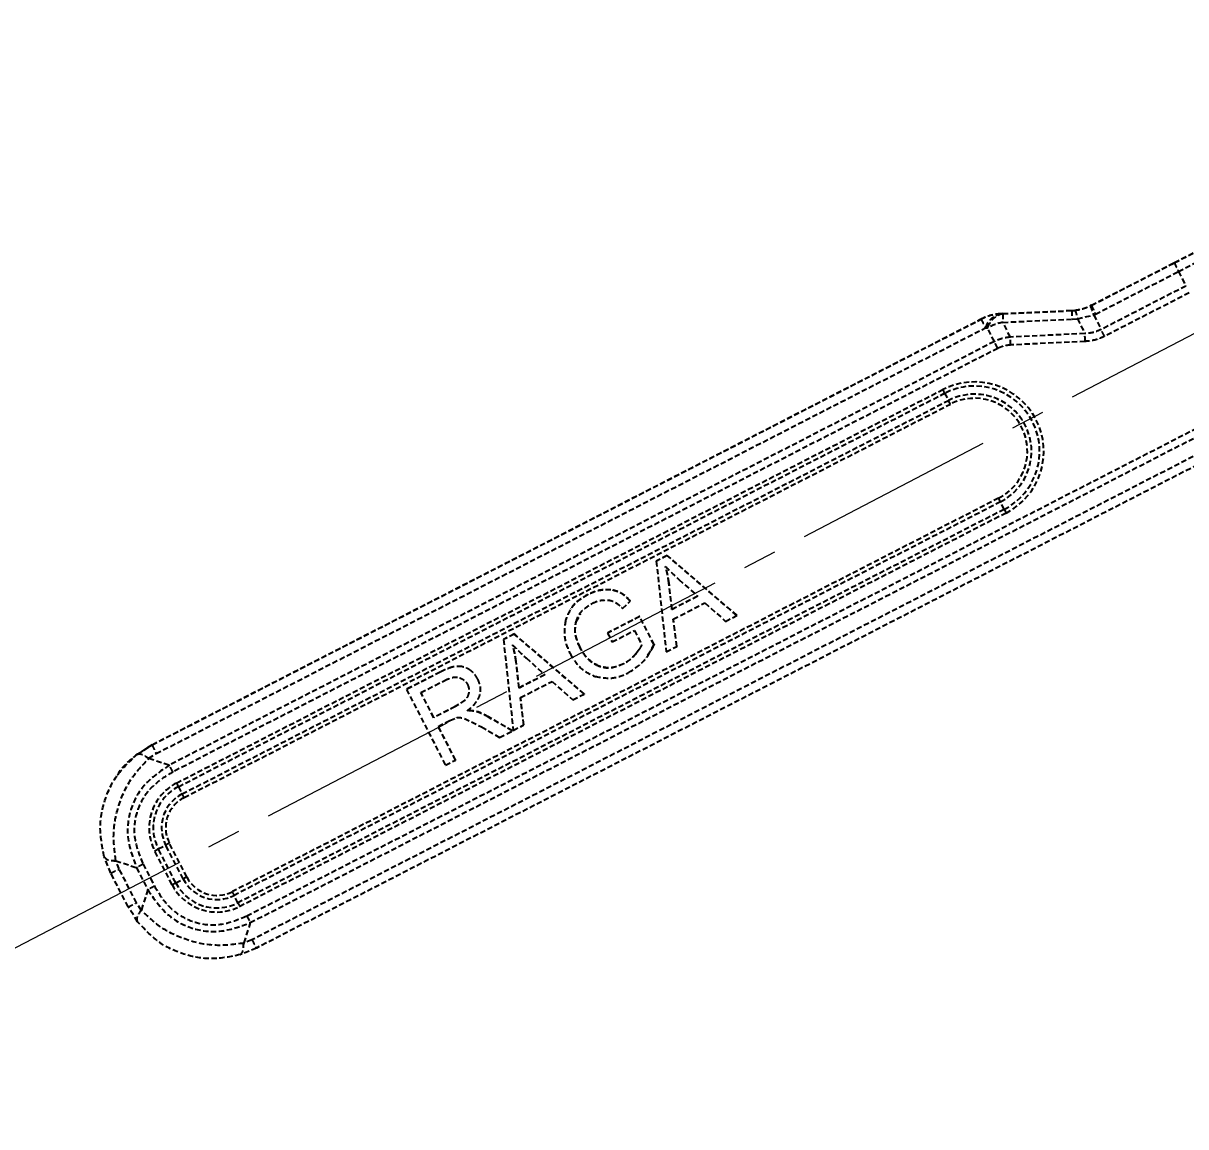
# Model space of a CAD drawing. Header units: millimetres. Extents: x 2371 to 4515, y 843 to 2359.
# Drawn here: x 4113.1 to 4223.1, y 1223.7 to 1328.1 of the extents above; entities that cross this region are included whole.
import ezdxf

# ---------------------------------------------------------------- set-up
doc = ezdxf.new("R2010")
doc.units = ezdxf.units.MM
doc.linetypes.add('CENTER2', pattern=[28.575, 19.05, -3.175, 3.175, -3.175])
doc.linetypes.add('DASHED', pattern=[0.75, 0.5, -0.25])
doc.layers.add('单点划线', color=1, linetype='CENTER2', lineweight=13)
doc.layers.add('标注', color=3, linetype='Continuous', lineweight=13)
doc.styles.add('SLDTEXTSTYLE1', font='txt.shx', dxfattribs={"width": 0.7, "bigfont": 'gbcbig.shx'})
doc.dimstyles.new('SLDDIMSTYLE12$2', dxfattribs={"dimtxt": 12, "dimasz": 10, "dimexe": 0, "dimexo": 0.0625, "dimgap": 0.875, "dimtad": 1, "dimdec": 1, "dimlfac": 1.8, "dimrnd": 1e-09, "dimzin": 12, "dimdsep": 46, "dimtxsty": 'SLDTEXTSTYLE1', "dimcen": 0.09, "dimdle": 8.16, "dimclrd": 3, "dimclre": 3, "dimadec": 0, "dimazin": 3, "dimtfac": 1, "dimtdec": 1, "dimtofl": 0, "dimtmove": 0, "dimatfit": 3, "dimfxl": 0, "dimfrac": 2, "dimtolj": 1, "dimlwd": 5, "dimlwe": 5, "dimarcsym": 0})

# ---------------------------------------------------------------- blocks, each defined once
blk = doc.blocks.new('*D63')
at = {"layer": 'Defpoints', "color": 0, "transparency": 16777216}
for p in [(4061.83, 1414.47), (4062.96, 1349.61), (4305.24, 1341.16), (4305.24, 1341.16), (4079.95, 1223.74)]:
    blk.add_point(p, dxfattribs=at)
at = {"layer": '标注', "color": 3, "linetype": 'Continuous', "lineweight": 5, "transparency": 16777216}
blk.add_arc((4305.24, 1341.16), 242.43, 165.602, 205.1646, dxfattribs=at)
at = {"layer": '标注', "color": 3, "transparency": 16777216}
for points in [[(4068.82, 1401.89), (4072.04, 1400.99), (4073.12, 1411.07)], [(4087.32, 1238.81), (4084.33, 1237.34), (4090.26, 1229.11)]]:
    blk.add_solid(points, dxfattribs=at)
at = {"layer": '标注', "color": 0, "transparency": 16777216, "insert": (4069.73, 1318.97), "char_height": 10, "attachment_point": 5, "rotation": 275.3833, "style": 'SLDTEXTSTYLE1'}
blk.add_mtext('\\A1;60%%D', dxfattribs=at)

msp = doc.modelspace()

# ---------------------------------------------------------------- linework, layer by layer
at = {"color": 7, "linetype": 'DASHED', "lineweight": 25}
for p, q in [((4214.142, 1301.406), (4221.985, 1305.433)), ((4214.156, 1301.426), (4221.999, 1305.453)), ((4214.537, 1300.583), (4222.38, 1304.61)), ((4222.38, 1304.61), (4223.067, 1303.232)), ((4223.067, 1303.232), (4215.062, 1299.122)), ((4223.394, 1302.589), (4215.389, 1298.478)), ((4205.76, 1300.625), (4205.559, 1300.614)), ((4205.565, 1300.595), (4205.579, 1300.615)), ((4205.565, 1300.595), (4205.764, 1300.604)), ((4205.579, 1300.615), (4205.78, 1300.625)), ((4205.764, 1300.604), (4212.299, 1300.913)), ((4205.78, 1300.625), (4212.314, 1300.935)), ((4212.299, 1300.913), (4212.314, 1300.935)), ((4212.314, 1300.935), (4212.567, 1300.954)), ((4212.827, 1300.148), (4214.375, 1300.502)), ((4214.156, 1301.427), (4214.074, 1301.385)), ((4214.074, 1301.386), (4214.156, 1301.426)), ((4214.142, 1301.406), (4214.156, 1301.426)), ((4214.375, 1300.502), (4214.537, 1300.583)), ((4214.375, 1300.502), (4215.062, 1299.122)), ((4125.325, 1259.847), (4203.723, 1300.103)), ((4125.338, 1259.867), (4203.737, 1300.123)), ((4125.721, 1259.024), (4204.119, 1299.28)), ((4203.723, 1300.103), (4203.737, 1300.123)), ((4204.119, 1299.28), (4204.318, 1299.289)), ((4204.968, 1297.985), (4204.318, 1299.289)), ((4205.787, 1299.8), (4212.321, 1300.11)), ((4206.481, 1298.408), (4205.787, 1299.8)), ((4212.321, 1300.11), (4212.827, 1300.148)), ((4212.827, 1300.148), (4213.527, 1298.743)), ((4213.527, 1298.743), (4206.481, 1298.408)), ((4204.968, 1297.985), (4126.967, 1257.934)), ((4205.294, 1297.342), (4127.294, 1257.29)), ((4213.56, 1297.997), (4206.514, 1297.663)), ((4127.632, 1256.238), (4200.085, 1293.441)), ((4127.812, 1255.893), (4200.265, 1293.097)), ((4200.265, 1293.097), (4200.629, 1292.415)), ((4128.175, 1255.211), (4200.629, 1292.415)), ((4128.355, 1254.866), (4200.808, 1292.07)), ((4134.284, 1243.68), (4228.739, 1292.181)), ((4134.614, 1243.042), (4229.07, 1291.543)), ((4229.781, 1290.2), (4134.765, 1241.411)), ((4230.207, 1289.421), (4135.192, 1240.633)), ((4205.377, 1283.173), (4132.924, 1245.969)), ((4205.554, 1282.824), (4133.1, 1245.621)), ((4205.902, 1282.119), (4205.554, 1282.824)), ((4205.902, 1282.119), (4133.449, 1244.916)), ((4206.079, 1281.771), (4133.625, 1244.568)), ((4174.027, 1277.745), (4173.006, 1277.221)), ((4174.037, 1277.76), (4173.016, 1277.236)), ((4174.037, 1277.76), (4174.027, 1277.745)), ((4180.628, 1272.08), (4174.027, 1277.745)), ((4180.638, 1272.095), (4174.037, 1277.76)), ((4173.016, 1277.236), (4173.006, 1277.221)), ((4173.006, 1277.221), (4173.936, 1268.643)), ((4174.208, 1275.169), (4174.197, 1275.154)), ((4174.485, 1272.647), (4174.197, 1275.154)), ((4174.495, 1272.662), (4174.208, 1275.169)), ((4175.149, 1275.488), (4176.917, 1273.896)), ((4166.538, 1274.058), (4166.527, 1274.043)), ((4168.718, 1274.521), (4168.708, 1274.506)), ((4169.81, 1272.747), (4170.547, 1273.428)), ((4170.557, 1273.443), (4170.547, 1273.428)), ((4176.917, 1273.896), (4174.485, 1272.647)), ((4176.91, 1273.902), (4174.495, 1272.662)), ((4174.612, 1271.738), (4177.602, 1273.273)), ((4177.602, 1273.273), (4179.558, 1271.53)), ((4164.914, 1272.706), (4164.903, 1272.691)), ((4165.429, 1271.502), (4165.85, 1272.238)), ((4171.429, 1271.974), (4168.401, 1270.418)), ((4171.44, 1271.989), (4168.411, 1270.434)), ((4171.44, 1271.989), (4171.429, 1271.974)), ((4172.792, 1269.321), (4171.429, 1271.974)), ((4172.802, 1269.336), (4171.44, 1271.989)), ((4174.495, 1272.662), (4174.485, 1272.647)), ((4179.558, 1271.53), (4180.628, 1272.08)), ((4180.638, 1272.095), (4180.628, 1272.08)), ((4165.429, 1271.502), (4165.418, 1271.487)), ((4174.937, 1269.158), (4174.612, 1271.738)), ((4174.948, 1269.173), (4174.624, 1271.743)), ((4159.573, 1270.324), (4158.552, 1269.8)), ((4158.563, 1269.815), (4158.552, 1269.8)), ((4158.552, 1269.8), (4159.482, 1261.222)), ((4159.584, 1270.339), (4158.563, 1269.815)), ((4159.584, 1270.339), (4159.573, 1270.324)), ((4166.174, 1264.658), (4159.573, 1270.324)), ((4166.185, 1264.673), (4159.584, 1270.339)), ((4168.411, 1270.434), (4168.401, 1270.418)), ((4168.401, 1270.418), (4168.832, 1269.578)), ((4168.832, 1269.578), (4170.933, 1270.657)), ((4170.933, 1270.657), (4171.62, 1269.318)), ((4165.808, 1269.048), (4165.798, 1269.033)), ((4171.094, 1268.49), (4171.084, 1268.475)), ((4171.379, 1268.88), (4171.094, 1268.49)), ((4172.188, 1268.33), (4172.802, 1269.336)), ((4172.802, 1269.336), (4172.792, 1269.321)), ((4173.936, 1268.643), (4174.937, 1269.158)), ((4174.948, 1269.173), (4174.937, 1269.158)), ((4159.754, 1267.747), (4159.744, 1267.732)), ((4160.031, 1265.226), (4159.744, 1267.732)), ((4160.041, 1265.241), (4159.754, 1267.747)), ((4160.695, 1268.067), (4162.464, 1266.475)), ((4169.931, 1267.523), (4169.921, 1267.507)), ((4172.219, 1268.289), (4172.229, 1268.305)), ((4152.562, 1266.717), (4149.391, 1265.089)), ((4152.572, 1266.732), (4149.402, 1265.104)), ((4152.572, 1266.732), (4152.562, 1266.717)), ((4153.753, 1267.221), (4153.742, 1267.206)), ((4162.464, 1266.475), (4160.031, 1265.226)), ((4162.457, 1266.481), (4160.041, 1265.241)), ((4167.597, 1267.279), (4167.587, 1267.264)), ((4150.743, 1264.79), (4153.005, 1265.951)), ((4160.041, 1265.241), (4160.031, 1265.226)), ((4160.159, 1264.316), (4163.148, 1265.851)), ((4163.148, 1265.851), (4165.105, 1264.109)), ((4149.402, 1265.104), (4149.391, 1265.089)), ((4149.391, 1265.089), (4153.071, 1257.924)), ((4151.96, 1262.421), (4150.743, 1264.79)), ((4151.97, 1262.436), (4150.757, 1264.797)), ((4154.917, 1264.079), (4154.001, 1263.469)), ((4160.484, 1261.736), (4160.159, 1264.316)), ((4160.494, 1261.751), (4160.17, 1264.322)), ((4165.105, 1264.109), (4166.174, 1264.658)), ((4166.185, 1264.673), (4166.174, 1264.658)), ((4154.001, 1263.469), (4151.96, 1262.421)), ((4154.012, 1263.484), (4151.97, 1262.436)), ((4154.012, 1263.484), (4154.001, 1263.469)), ((4156.031, 1263.971), (4156.042, 1263.986)), ((4151.97, 1262.436), (4151.96, 1262.421)), ((4152.383, 1261.595), (4153.487, 1262.162)), ((4153.487, 1262.162), (4154.131, 1262.422)), ((4154.858, 1262.351), (4156.475, 1261.56)), ((4157.139, 1262.491), (4157.128, 1262.476)), ((4159.382, 1261.164), (4157.128, 1262.476)), ((4159.393, 1261.179), (4157.139, 1262.491)), ((4154.019, 1258.41), (4152.383, 1261.595)), ((4154.029, 1258.425), (4152.398, 1261.602)), ((4156.475, 1261.56), (4158.19, 1260.552)), ((4158.19, 1260.552), (4159.382, 1261.164)), ((4159.393, 1261.179), (4159.382, 1261.164)), ((4159.482, 1261.222), (4160.484, 1261.736)), ((4160.494, 1261.751), (4160.484, 1261.736)), ((4123.927, 1258.958), (4125.325, 1259.847)), ((4125.338, 1259.867), (4123.943, 1258.98)), ((4125.338, 1259.867), (4125.325, 1259.847)), ((4125.021, 1258.579), (4125.721, 1259.024)), ((4125.021, 1258.579), (4126.967, 1257.934)), ((4153.071, 1257.924), (4154.019, 1258.41)), ((4154.029, 1258.425), (4154.019, 1258.41)), ((4122.051, 1256.985), (4122.032, 1256.958)), ((4127.812, 1255.893), (4128.175, 1255.211)), ((4127.217, 1246.628), (4125.572, 1249.83)), ((4125.92, 1250.01), (4126.622, 1250.377)), ((4127.565, 1246.807), (4125.92, 1250.01)), ((4128.266, 1247.175), (4126.622, 1250.377)), ((4128.614, 1247.355), (4126.97, 1250.557)), ((4121.43, 1247.73), (4120.812, 1249.265)), ((4121.906, 1248.886), (4123.852, 1248.24)), ((4122.215, 1248.119), (4121.906, 1248.886)), ((4123.074, 1244.528), (4121.43, 1247.73)), ((4123.859, 1244.916), (4122.215, 1248.119)), ((4123.852, 1248.24), (4124.921, 1246.159)), ((4124.49, 1248.566), (4125.559, 1246.484)), ((4127.565, 1246.807), (4128.266, 1247.175)), ((4124.921, 1246.159), (4124.303, 1244.217)), ((4133.449, 1244.916), (4133.1, 1245.621)), ((4123.962, 1243.131), (4123.074, 1244.528)), ((4124.303, 1244.217), (4123.859, 1244.916)), ((4134.614, 1243.042), (4133.997, 1241.101)), ((4134.765, 1241.411), (4133.997, 1241.101)), ((4135.192, 1240.633), (4133.656, 1240.015))]:
    msp.add_line(p, q, dxfattribs=at)
at = {"color": 7, "linetype": 'DASHED', "lineweight": 25, "flags": 128}
for points in [[(4221.985, 1305.433), (4222.696, 1305.799), (4223.406, 1306.163), (4224.111, 1306.526), (4224.811, 1306.886), (4225.502, 1307.242), (4226.183, 1307.593), (4226.852, 1307.939), (4227.507, 1308.276)], [(4221.999, 1305.453), (4222.594, 1305.759), (4223.187, 1306.064), (4223.778, 1306.368), (4224.363, 1306.669), (4224.942, 1306.967), (4225.512, 1307.261), (4226.072, 1307.55), (4226.619, 1307.832)], [(4222.38, 1304.61), (4223.222, 1305.043), (4224.062, 1305.474), (4224.897, 1305.904), (4225.725, 1306.33), (4226.544, 1306.751), (4227.35, 1307.167), (4228.142, 1307.575), (4228.917, 1307.976)]]:
    msp.add_lwpolyline(points, dxfattribs=at)
at = {"color": 7, "linetype": 'DASHED', "lineweight": 25}
for centre, radius, start, end in [((4233.906, 1310.655), 13.015, 203.65317, 207.67445), ((4205.778, 1296.1), 4.5, 92.71551, 117.17948), ((4205.792, 1296.12), 4.5, 92.71551, 117.17948), ((4205.961, 1298.706), 1.93, 101.84245, 162.69532), ((4206.161, 1298.714), 1.93, 101.84237, 162.69509), ((4221.771, 1300.649), 16.006, 180.16327, 183.04177), ((4228.305, 1300.959), 16.006, 180.16315, 183.04177), ((4226.063, 1306.628), 13.015, 203.65317, 207.67445), ((4215.645, 1305.325), 13.015, 203.65323, 207.67441), ((4206.858, 1294.354), 5.55, 101.13017, 117.24213), ((4203.082, 1287.606), 6.56, 297.1833, 117.18084), ((4203.083, 1287.608), 6.17, 297.18322, 117.18092), ((4226.078, 1306.741), 29.198, 207.09803, 207.86067), ((4203.091, 1287.619), 5.391, 297.18337, 117.18077), ((4174.815, 1278.77), 29.198, 27.09803, 27.86067), ((4203.092, 1287.621), 5.001, 297.18339, 117.18075), ((4178.963, 1269.561), 29.715, 26.50967, 27.26321), ((4232.491, 1295.382), 29.713, 206.50963, 207.26319), ((4129.806, 1252.004), 4.759, 117.18001, 207.18331), ((4129.808, 1252.006), 4.37, 117.18001, 207.18331), ((4153.624, 1269.538), 29.197, 207.09805, 207.86068), ((4129.815, 1252.017), 3.59, 117.18001, 207.18331), ((4129.817, 1252.019), 3.201, 117.18001, 207.18331), ((4102.361, 1241.566), 29.199, 27.09803, 27.86065), ((4100.047, 1299.633), 55.963, 297.13687, 297.5379), ((4152.497, 1200.751), 55.967, 117.13686, 117.53788), ((4101.691, 1296.43), 55.963, 297.13687, 297.5379), ((4131.451, 1248.802), 4.76, 207.18167, 297.17837), ((4131.453, 1248.804), 4.37, 207.18159, 297.1784), ((4154.141, 1197.549), 55.967, 117.13686, 117.53788), ((4131.46, 1248.815), 3.591, 207.18159, 297.17841), ((4131.462, 1248.817), 3.201, 207.1814, 297.1785), ((4106.511, 1232.358), 29.714, 26.50966, 27.2632), ((4160.038, 1258.179), 29.714, 206.50966, 207.26321)]:
    msp.add_arc(centre, radius, start, end, dxfattribs=at)
for points, knots in [([(4212.299, 1300.913), (4212.346, 1300.916), (4212.431, 1300.921), (4212.515, 1300.929), (4212.552, 1300.933)], [0, 0, 0, 0, 0.5576718, 1, 1, 1, 1]), ([(4212.552, 1300.933), (4212.816, 1300.972), (4213.336, 1301.051), (4213.822, 1301.262), (4214.06, 1301.365)], [0, 0, 0, 0, 0.5083155, 1, 1, 1, 1]), ([(4212.552, 1300.933), (4212.59, 1300.898), (4212.666, 1300.828), (4212.773, 1300.375), (4212.827, 1300.148)], [0, 0, 0, 0, 0.5008043, 1, 1, 1, 1]), ([(4212.567, 1300.954), (4212.83, 1300.993), (4213.349, 1301.07), (4213.835, 1301.282), (4214.074, 1301.386)], [0, 0, 0, 0, 0.50800634, 1, 1, 1, 1]), ([(4214.06, 1301.365), (4214.076, 1301.373), (4214.103, 1301.386), (4214.13, 1301.4), (4214.142, 1301.406)], [0, 0, 0, 0, 0.5601455, 1, 1, 1, 1]), ([(4214.06, 1301.365), (4214.064, 1301.319), (4214.07, 1301.227), (4214.273, 1300.743), (4214.375, 1300.502)], [0, 0, 0, 0, 0.5, 1, 1, 1, 1]), ([(4206.481, 1298.408), (4206.215, 1298.375), (4205.69, 1298.31), (4205.207, 1298.093), (4204.968, 1297.985)], [0, 0, 0, 0, 0.50495342, 1, 1, 1, 1]), ([(4215.062, 1299.122), (4214.822, 1299.016), (4214.332, 1298.801), (4213.799, 1298.762), (4213.527, 1298.743)], [0, 0, 0, 0, 0.4914989, 1, 1, 1, 1]), ([(4215.389, 1298.478), (4215.103, 1298.351), (4214.52, 1298.092), (4213.884, 1298.029), (4213.56, 1297.997)], [0, 0, 0, 0, 0.4902935, 1, 1, 1, 1]), ([(4206.514, 1297.663), (4206.273, 1297.637), (4205.849, 1297.593), (4205.462, 1297.417), (4205.294, 1297.342)], [0, 0, 0, 0, 0.56777287, 1, 1, 1, 1]), ([(4173.871, 1276.715), (4174.074, 1276.509), (4174.489, 1276.089), (4174.926, 1275.692), (4175.149, 1275.488)], [0, 0, 0, 0, 0.4886908, 1, 1, 1, 1]), ([(4174.197, 1275.154), (4174.155, 1275.44), (4174.078, 1275.967), (4173.936, 1276.48), (4173.871, 1276.715)], [0, 0, 0, 0, 0.54195929, 1, 1, 1, 1]), ([(4174.208, 1275.169), (4174.166, 1275.455), (4174.089, 1275.982), (4173.947, 1276.495), (4173.881, 1276.73)], [0, 0, 0, 0, 0.5419593, 1, 1, 1, 1]), ([(4166.527, 1274.043), (4166.235, 1273.874), (4165.677, 1273.552), (4164.868, 1272.777), (4164.587, 1272.061), (4164.419, 1271.633)], [0, 0, 0, 0, 0.308178, 0.5862676, 1, 1, 1, 1]), ([(4166.538, 1274.058), (4166.25, 1273.885), (4165.702, 1273.558), (4165.129, 1273.089), (4164.973, 1272.75), (4164.945, 1272.69)], [0, 0, 0, 0, 0.4764978, 0.9064737, 1, 1, 1, 1]), ([(4168.708, 1274.506), (4168.303, 1274.508), (4167.541, 1274.511), (4166.851, 1274.192), (4166.527, 1274.043)], [0, 0, 0, 0, 0.5318982, 1, 1, 1, 1]), ([(4168.718, 1274.521), (4168.313, 1274.523), (4167.551, 1274.526), (4166.861, 1274.207), (4166.538, 1274.058)], [0, 0, 0, 0, 0.53189815, 1, 1, 1, 1]), ([(4170.547, 1273.428), (4170.247, 1273.741), (4169.731, 1274.279), (4169.01, 1274.439), (4168.708, 1274.506)], [0, 0, 0, 0, 0.5814657, 1, 1, 1, 1]), ([(4170.557, 1273.443), (4170.257, 1273.756), (4169.742, 1274.294), (4169.02, 1274.454), (4168.718, 1274.521)], [0, 0, 0, 0, 0.5814657, 1, 1, 1, 1]), ([(4165.418, 1271.487), (4165.481, 1271.668), (4165.606, 1272.03), (4166.071, 1272.695), (4166.593, 1273.019), (4166.951, 1273.242)], [0, 0, 0, 0, 0.2394886, 0.4785859, 1, 1, 1, 1]), ([(4166.951, 1273.242), (4167.195, 1273.35), (4167.669, 1273.56), (4168.188, 1273.551), (4168.441, 1273.546)], [0, 0, 0, 0, 0.512975, 1, 1, 1, 1]), ([(4168.441, 1273.546), (4168.564, 1273.526), (4168.814, 1273.484), (4169.312, 1273.252), (4169.606, 1272.953), (4169.81, 1272.747)], [0, 0, 0, 0, 0.23103556, 0.46846759, 1, 1, 1, 1]), ([(4164.419, 1271.633), (4164.342, 1271.043), (4164.199, 1269.946), (4164.648, 1268.94), (4164.856, 1268.475)], [0, 0, 0, 0, 0.5381648, 1, 1, 1, 1]), ([(4165.798, 1269.033), (4165.617, 1269.451), (4165.356, 1270.055), (4165.3, 1270.911), (4165.38, 1271.297), (4165.418, 1271.487)], [0, 0, 0, 0, 0.5344662, 0.7714045, 1, 1, 1, 1]), ([(4165.808, 1269.048), (4165.6, 1269.516), (4165.247, 1270.308), (4165.376, 1271.156), (4165.429, 1271.502)], [0, 0, 0, 0, 0.5921782, 1, 1, 1, 1]), ([(4159.417, 1269.293), (4159.62, 1269.088), (4160.035, 1268.667), (4160.472, 1268.27), (4160.695, 1268.067)], [0, 0, 0, 0, 0.4886907, 1, 1, 1, 1]), ([(4159.744, 1267.732), (4159.702, 1268.018), (4159.625, 1268.545), (4159.483, 1269.058), (4159.417, 1269.293)], [0, 0, 0, 0, 0.5419592, 1, 1, 1, 1]), ([(4159.754, 1267.747), (4159.712, 1268.033), (4159.635, 1268.56), (4159.493, 1269.073), (4159.428, 1269.308)], [0, 0, 0, 0, 0.5419592, 1, 1, 1, 1]), ([(4164.856, 1268.475), (4165.196, 1267.92), (4165.782, 1266.962), (4166.799, 1266.51), (4167.226, 1266.32)], [0, 0, 0, 0, 0.5794862, 1, 1, 1, 1]), ([(4167.587, 1267.264), (4167.41, 1267.344), (4167.047, 1267.506), (4166.379, 1268.06), (4166.036, 1268.634), (4165.798, 1269.033)], [0, 0, 0, 0, 0.2264152, 0.4626215, 1, 1, 1, 1]), ([(4167.597, 1267.279), (4167.201, 1267.501), (4166.439, 1267.925), (4166.013, 1268.684), (4165.808, 1269.048)], [0, 0, 0, 0, 0.520635, 1, 1, 1, 1]), ([(4171.084, 1268.475), (4170.916, 1268.281), (4170.582, 1267.894), (4170.14, 1267.636), (4169.921, 1267.507)], [0, 0, 0, 0, 0.5020846, 1, 1, 1, 1]), ([(4171.094, 1268.49), (4170.905, 1268.274), (4170.567, 1267.889), (4170.125, 1267.634), (4169.931, 1267.523)], [0, 0, 0, 0, 0.5618251, 1, 1, 1, 1]), ([(4170.396, 1266.678), (4170.953, 1267.047), (4171.979, 1267.728), (4172.537, 1268.821), (4172.792, 1269.321)], [0, 0, 0, 0, 0.5424178, 1, 1, 1, 1]), ([(4171.62, 1269.318), (4171.569, 1269.209), (4171.428, 1268.905), (4171.218, 1268.643), (4171.084, 1268.475)], [0, 0, 0, 0, 0.3598376, 1, 1, 1, 1]), ([(4169.921, 1267.507), (4169.526, 1267.342), (4168.952, 1267.102), (4168.135, 1267.103), (4167.769, 1267.211), (4167.587, 1267.264)], [0, 0, 0, 0, 0.5264104, 0.7642346, 1, 1, 1, 1]), ([(4169.931, 1267.523), (4169.486, 1267.333), (4168.725, 1267.008), (4167.929, 1267.2), (4167.597, 1267.279)], [0, 0, 0, 0, 0.5837878, 1, 1, 1, 1]), ([(4153.742, 1267.206), (4153.544, 1267.141), (4153.138, 1267.008), (4152.757, 1266.816), (4152.562, 1266.717)], [0, 0, 0, 0, 0.4889255, 1, 1, 1, 1]), ([(4153.753, 1267.221), (4153.554, 1267.156), (4153.148, 1267.023), (4152.767, 1266.831), (4152.572, 1266.732)], [0, 0, 0, 0, 0.4889255, 1, 1, 1, 1]), ([(4154.628, 1267.246), (4154.462, 1267.263), (4154.164, 1267.295), (4153.872, 1267.234), (4153.742, 1267.206)], [0, 0, 0, 0, 0.5575462, 1, 1, 1, 1]), ([(4155.475, 1266.861), (4155.326, 1266.965), (4155.066, 1267.145), (4154.759, 1267.215), (4154.628, 1267.246)], [0, 0, 0, 0, 0.5738958, 1, 1, 1, 1]), ([(4156.124, 1266.078), (4156.025, 1266.245), (4155.85, 1266.541), (4155.589, 1266.764), (4155.475, 1266.861)], [0, 0, 0, 0, 0.5655054, 1, 1, 1, 1]), ([(4167.226, 1266.32), (4167.816, 1266.215), (4168.913, 1266.018), (4169.927, 1266.469), (4170.396, 1266.678)], [0, 0, 0, 0, 0.53725916, 1, 1, 1, 1]), ([(4153.005, 1265.951), (4153.242, 1266.059), (4153.586, 1266.216), (4154.07, 1266.279), (4154.284, 1266.231), (4154.384, 1266.209)], [0, 0, 0, 0, 0.5431864, 0.7867589, 1, 1, 1, 1]), ([(4154.384, 1266.209), (4154.545, 1266.139), (4154.782, 1266.036), (4155.023, 1265.788), (4155.107, 1265.644), (4155.15, 1265.571)], [0, 0, 0, 0, 0.508701, 0.7517829, 1, 1, 1, 1]), ([(4155.113, 1263.083), (4155.321, 1263.244), (4155.707, 1263.541), (4156.14, 1264.084), (4156.395, 1264.693), (4156.417, 1265.397), (4156.225, 1265.843), (4156.124, 1266.078)], [0, 0, 0, 0, 0.2248507, 0.4169148, 0.5876668, 0.7832367, 1, 1, 1, 1]), ([(4155.15, 1265.571), (4155.204, 1265.443), (4155.311, 1265.189), (4155.286, 1264.914), (4155.274, 1264.777)], [0, 0, 0, 0, 0.5017512, 1, 1, 1, 1]), ([(4155.274, 1264.777), (4155.242, 1264.646), (4155.178, 1264.385), (4155.004, 1264.181), (4154.917, 1264.079)], [0, 0, 0, 0, 0.50112496, 1, 1, 1, 1]), ([(4157.128, 1262.476), (4156.73, 1262.696), (4156.096, 1263.047), (4155.379, 1263.073), (4155.113, 1263.083)], [0, 0, 0, 0, 0.628575, 1, 1, 1, 1]), ([(4157.139, 1262.491), (4156.741, 1262.711), (4156.107, 1263.062), (4155.39, 1263.088), (4155.123, 1263.098)], [0, 0, 0, 0, 0.628575, 1, 1, 1, 1]), ([(4154.131, 1262.422), (4154.233, 1262.43), (4154.478, 1262.45), (4154.717, 1262.388), (4154.858, 1262.351)], [0, 0, 0, 0, 0.4142729, 1, 1, 1, 1]), ([(4120.812, 1249.265), (4120.628, 1250.152), (4120.261, 1251.92), (4120.75, 1254.628), (4121.931, 1257.116), (4123.26, 1258.342), (4123.927, 1258.958)], [0, 0, 0, 0, 0.2509207, 0.5000162, 0.7490448, 1, 1, 1, 1]), ([(4123.943, 1258.98), (4123.214, 1258.407), (4122.472, 1257.823), (4122.065, 1256.997), (4122.057, 1256.981)], [0, 0, 0, 0, 0.9811751, 1, 1, 1, 1]), ([(4123.927, 1258.958), (4124.046, 1258.993), (4124.282, 1259.062), (4124.775, 1258.74), (4125.021, 1258.579)], [0, 0, 0, 0, 0.5000005, 1, 1, 1, 1]), ([(4121.906, 1248.886), (4121.787, 1249.75), (4121.552, 1251.472), (4122.094, 1254.162), (4123.222, 1256.668), (4124.42, 1257.94), (4125.021, 1258.579)], [0, 0, 0, 0, 0.2509209, 0.5000162, 0.7490448, 1, 1, 1, 1]), ([(4126.967, 1257.934), (4126.113, 1257.357), (4124.53, 1256.29), (4123.17, 1253.794), (4122.831, 1250.981), (4123.495, 1249.198), (4123.852, 1248.24)], [0, 0, 0, 0, 0.2702915, 0.5008839, 0.7316205, 1, 1, 1, 1]), ([(4127.294, 1257.29), (4126.679, 1256.918), (4125.533, 1256.225), (4124.328, 1254.702), (4123.644, 1252.918), (4123.578, 1250.757), (4124.171, 1249.333), (4124.49, 1248.566)], [0, 0, 0, 0, 0.2085412, 0.3881399, 0.5544367, 0.759769, 1, 1, 1, 1]), ([(4120.812, 1249.265), (4120.884, 1249.159), (4121.03, 1248.947), (4121.612, 1248.906), (4121.906, 1248.886)], [0, 0, 0, 0, 0.49686735, 1, 1, 1, 1]), ([(4124.921, 1246.159), (4125.497, 1245.303), (4126.565, 1243.719), (4129.062, 1242.36), (4131.875, 1242.022), (4133.657, 1242.686), (4134.614, 1243.042)], [0, 0, 0, 0, 0.2705363, 0.5011773, 0.7319034, 1, 1, 1, 1]), ([(4125.559, 1246.484), (4125.932, 1245.868), (4126.626, 1244.722), (4128.15, 1243.517), (4129.934, 1242.834), (4132.094, 1242.768), (4133.517, 1243.361), (4134.284, 1243.68)], [0, 0, 0, 0, 0.20872371, 0.38836947, 0.55468562, 0.75997191, 1, 1, 1, 1]), ([(4123.962, 1243.131), (4123.92, 1243.248), (4123.837, 1243.482), (4124.148, 1243.972), (4124.303, 1244.217)], [0, 0, 0, 0, 0.50000085, 1, 1, 1, 1]), ([(4133.997, 1241.101), (4133.128, 1240.982), (4131.399, 1240.746), (4128.706, 1241.287), (4126.203, 1242.416), (4124.938, 1243.615), (4124.303, 1244.217)], [0, 0, 0, 0, 0.2509467, 0.4999847, 0.7490684, 1, 1, 1, 1]), ([(4133.656, 1240.015), (4132.767, 1239.83), (4130.996, 1239.463), (4128.287, 1239.952), (4125.8, 1241.134), (4124.576, 1242.463), (4123.962, 1243.131)], [0, 0, 0, 0, 0.2509467, 0.4999848, 0.7490685, 1, 1, 1, 1]), ([(4133.656, 1240.015), (4133.754, 1240.086), (4133.953, 1240.228), (4133.982, 1240.809), (4133.997, 1241.101)], [0, 0, 0, 0, 0.4968674, 1, 1, 1, 1])]:
    msp.add_open_spline(points, degree=3, knots=knots, dxfattribs=at)
for points in [[(4206.514, 1297.663), (4206.51, 1297.736), (4206.503, 1297.881), (4206.494, 1298.087), (4206.486, 1298.271), (4206.483, 1298.363), (4206.481, 1298.408)], [(4213.56, 1297.997), (4213.557, 1298.07), (4213.55, 1298.216), (4213.541, 1298.421), (4213.533, 1298.605), (4213.529, 1298.697), (4213.527, 1298.743)], [(4215.389, 1298.478), (4215.358, 1298.54), (4215.294, 1298.664), (4215.205, 1298.84), (4215.124, 1298.999), (4215.083, 1299.081), (4215.063, 1299.122)], [(4205.294, 1297.342), (4205.263, 1297.404), (4205.199, 1297.527), (4205.11, 1297.703), (4205.029, 1297.862), (4204.988, 1297.944), (4204.968, 1297.985)], [(4125.325, 1259.847), (4125.341, 1259.807), (4125.372, 1259.727), (4125.604, 1259.259), (4125.721, 1259.024)], [(4127.294, 1257.29), (4127.263, 1257.352), (4127.199, 1257.476), (4127.109, 1257.652), (4127.029, 1257.811), (4126.988, 1257.893), (4126.967, 1257.934)], [(4121.43, 1247.73), (4121.463, 1247.745), (4121.529, 1247.773), (4121.986, 1248.004), (4122.215, 1248.119)], [(4124.49, 1248.566), (4124.428, 1248.534), (4124.305, 1248.471), (4124.13, 1248.381), (4123.972, 1248.301), (4123.892, 1248.26), (4123.852, 1248.24)], [(4125.559, 1246.484), (4125.497, 1246.453), (4125.374, 1246.389), (4125.199, 1246.3), (4125.041, 1246.22), (4124.961, 1246.179), (4124.921, 1246.159)], [(4123.074, 1244.528), (4123.108, 1244.542), (4123.174, 1244.571), (4123.631, 1244.801), (4123.859, 1244.916)], [(4134.284, 1243.68), (4134.315, 1243.618), (4134.379, 1243.494), (4134.469, 1243.32), (4134.551, 1243.163), (4134.593, 1243.083), (4134.615, 1243.043)], [(4134.765, 1241.411), (4134.886, 1241.184), (4135.128, 1240.729), (4135.171, 1240.665), (4135.192, 1240.633)]]:
    msp.add_open_spline(points, degree=3, dxfattribs=at)
at = {"layer": '单点划线'}
msp.add_line((4305.241, 1341.159), (4079.951, 1223.74), dxfattribs=at)

# ---------------------------------------------------------------- dimensions: what is measured, and where the dimension line sits
at = {"layer": '标注'}
dim = msp.add_angular_dim_2l(base=(4062.963, 1349.613), line1=((4305.241, 1341.159), (4061.827, 1414.473)), line2=((4305.241, 1341.159), (4079.951, 1223.74)), text='60%%D', dimstyle='SLDDIMSTYLE12$2', override={"dimtxt": 10, "dimadec": 3, "dimtdec": 3, "dimtzin": 0}, dxfattribs=at)
dim.commit()
dim.dimension.update_dxf_attribs({"geometry": '*D63', "text_midpoint": (4069.734, 1318.967)})

doc.saveas('drawing.dxf')
